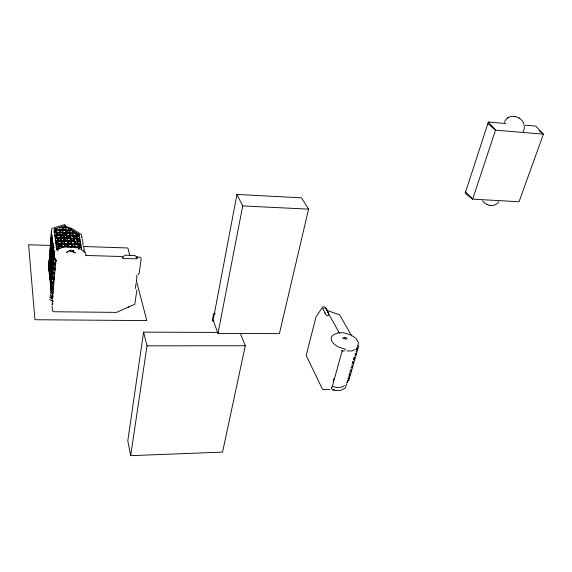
<?xml version="1.0" encoding="UTF-8"?>
<svg xmlns="http://www.w3.org/2000/svg" width="572" height="572" viewBox="0 0 572 572"><rect width="100%" height="100%" fill="white"/><g stroke="black" fill="none" stroke-linecap="round" stroke-linejoin="round"><path stroke-width="0.86" d="M49.828 261.611L49.65 256.807L49.271 261.497L49.464 263.127L49.75 261.597L50.021 263.256L50.2 256.892L49.914 258.437M51.022 289.532L51.394 285.407L51.602 287.165M51.401 283.819L51.266 279.644L51.08 286.136M51.702 273.359L51.401 274.896L51.594 268.404L51.988 275.103L52.288 273.559M51.852 278.299L51.923 275.847M51.93 278.328L52.002 275.883M52.367 273.588L52.359 271.099M53.539 250.893L53.232 252.517L52.824 245.917L52.524 247.54M52.445 278.535L52.495 276.891M52.746 267.968L52.631 262.97L52.445 269.534M52.524 278.571L52.574 276.919M52.831 267.989L52.903 265.515M52.881 273.766L52.953 271.292M53.067 277.949L53.11 276.29M53.346 268.132L53.396 266.473M53.146 277.978L53.196 276.326M53.432 268.154L53.475 266.495M53.482 273.974L53.532 272.308M53.568 274.002L53.618 272.336M53.954 268.304L54.004 266.631M79.322 245.202L79.372 243.55M86.179 255.884L85.771 255.47M325.325 307.8C326.791 307.35 331.152 318.668 326.247 315.129L322.772 308.773L324.031 308.344M51.301 231.46L51.959 228.435L65.001 224.546M48.834 264.693L48.577 267.896L48.77 266.859M50.129 248.427L49.871 251.694L50.064 250.615M54.333 229.801L54.147 232.039L55.927 231.596L56.113 229.365L55.992 228.457L54.218 228.986L54.333 229.801L56.113 229.365M57.536 234.956L59.581 234.441L59.545 230.63L56.599 229.744L54.397 230.287L54.211 232.525L56.421 231.975L58.623 232.647M54.941 236.779L54.712 232.647L56.649 233.233L56.678 237.073L55.477 237.373M55.87 229.951L55.992 228.457M57.407 238.774L57.221 241.034L55.269 240.44L55.455 238.181L57.407 238.774L57.629 240.39L57.443 242.657L55.627 243.129M56.421 231.975L56.599 229.744M55.756 242.878L55.884 241.363L58.129 240.783L61.133 241.691L61.175 245.602L59.088 246.146M56.464 235.478L56.649 233.233M56.807 231.631L56.828 228.207L59.881 227.291L62.412 228.056L62.641 229.608L62.448 231.839L60.417 232.346M52.531 288.381L52.574 285.979L52.266 287.502M52.931 283.605L53.067 281.989M53.396 277.985L53.532 276.355M53.732 273.967L53.868 272.322M55.498 269.133L54.133 269.105L54.276 267.453M56.085 245.338L56.213 243.822L58.187 244.423L58.222 248.355L56.428 249.156L59.123 248.384L59.088 244.451L61.876 243.722L64.893 244.644L65.136 246.289L62.348 247.025L59.316 246.103M51.93 298.012L52.052 296.539L51.244 296.532A1.351 0.722 3.8 0 0 50.021 296.997A1.351 0.722 3.8 0 0 50.565 297.812A17.26 9.274 3.3 0 1 52.288 298.605L52.331 294.809M53.032 284.792L53.217 282.547L52.402 282.532A1.366 0.708 4.1 0 0 51.165 282.99A1.366 0.708 4.1 0 0 51.723 283.791A17.417 9.138 3.6 0 1 53.461 284.584L53.503 280.766M54.211 270.592L54.404 268.304L54.655 270.313A17.575 8.995 3.9 0 0 52.896 269.519A1.38 0.694 4.4 0 1 52.338 268.726A1.38 0.694 4.4 0 1 53.582 268.282L55.405 268.361M54.948 238.023L57.171 237.459L57.357 235.206L60.332 236.107L60.56 237.709L57.801 238.41L55.384 237.68L55.134 235.771L57.357 235.206M56.385 248.841L56.213 243.822M52.681 293.958L52.438 291.906L51.623 291.892A1.358 0.715 3.9 0 0 50.4 292.356A1.358 0.715 3.9 0 0 50.951 293.164A17.31 9.231 3.4 0 1 52.681 293.958L52.881 291.52A17.339 9.202 3.4 0 0 51.151 290.733A1.358 0.715 4 0 1 51.194 289.532M53.067 289.289L52.824 287.244L52.009 287.23A1.366 0.715 4 0 0 50.786 287.687A1.366 0.715 4 0 0 51.337 288.495A17.36 9.181 3.5 0 1 53.067 289.289L53.275 286.837A17.389 9.159 3.5 0 0 51.537 286.043A1.366 0.708 4 0 1 51.244 284.992M53.854 279.858L53.611 277.828L52.788 277.813A1.373 0.708 4.2 0 0 51.559 278.264A1.373 0.708 4.2 0 0 52.109 279.065A17.467 9.088 3.7 0 1 53.854 279.858L54.061 277.377A17.496 9.066 3.7 0 0 52.317 276.583A1.373 0.701 4.2 0 1 52.352 275.404M54.254 275.096L54.004 273.08L53.182 273.066A1.373 0.701 4.3 0 0 51.945 273.509A1.373 0.701 4.3 0 0 52.502 274.31A17.517 9.038 3.8 0 1 54.254 275.096L54.462 272.601A17.546 9.016 3.8 0 0 52.71 271.814A1.38 0.701 4.3 0 1 52.409 270.77M54.655 270.313L54.862 267.796A17.603 8.966 3.9 0 0 53.103 267.01A1.38 0.694 4.4 0 1 52.96 265.901M55.055 265.494L54.805 263.499L53.975 263.477A1.38 0.694 4.5 0 0 52.731 263.914A1.38 0.694 4.5 0 0 53.296 264.707A17.625 8.945 4 0 1 55.055 265.494L55.269 262.97A17.653 8.916 4 0 0 53.503 262.183A1.387 0.694 4.5 0 1 53.539 261.018M56.456 249.356L56.649 247.068L58.916 246.475L61.955 247.397M57.615 240.676L57.801 238.41M56.442 243.436L57.944 243.05L58.129 240.783M58.172 240.311L58.301 238.803L61.061 238.095L64.05 239.003L64.093 242.878L62.019 243.422M58.187 244.423L57.994 246.696L56.02 246.096M58.401 241.935L58.301 238.803M59.359 232.868L59.545 230.63M58.28 229.944L59.695 229.522L59.881 227.291M58.916 246.475L58.723 248.756L57.214 249.156M58.959 245.967L59.088 244.451M58.022 235.342L60.074 234.82L60.267 232.582L63.22 233.476L63.263 237.301L60.532 238.002M60.139 238.36L60.332 236.107M63.456 235.056L60.725 235.75L60.367 239.961L58.301 240.497M58.802 240.883L60.868 240.354L61.218 236.136L63.957 235.442L66.924 236.343L66.974 240.19L64.922 240.719M61.133 241.691L60.939 243.965L57.944 243.05M61.254 239.997L61.218 236.136M62.412 228.056L62.219 230.28L59.695 229.522M59.588 246.546L61.676 245.996L61.876 243.722M61.583 232.561L62.941 232.218L63.134 229.987L66.073 230.873L66.316 232.439L63.606 233.126L60.653 232.232L60.425 230.659L63.134 229.987M63.027 235.714L63.22 233.476M61.197 234.692L63.413 235.364L63.606 233.126M61.704 238.217L63.757 237.687L64.1 233.505L66.81 232.818L69.763 233.712L69.82 237.537L67.782 238.059M64.972 227.213L65.101 225.733L60.646 227.07L62.791 227.713L65.48 227.048L65.101 225.733M63.849 241.255L64.05 239.003M64.143 237.337L64.1 233.505M65.165 227.334L65.294 225.854M65.48 227.048L65.287 229.272L63.27 229.772M63.757 230.151L65.773 229.644L65.966 227.427L68.769 228.271M61.833 243.994L64.593 243.272L64.793 241.012L67.789 241.92L68.047 243.55L65.279 244.273L62.269 243.357L62.026 241.727L64.793 241.012M64.693 246.911L64.893 244.644M66.073 230.873L65.873 233.104L62.941 232.218M65.279 244.273L65.079 246.546L67.839 245.817L68.175 241.556L70.921 240.848L70.656 239.232L67.675 238.331L64.936 239.032L65.179 240.648L68.175 241.556M69.098 229.558L66.452 230.53L66.116 234.677L63.413 235.364M65.258 235.399L66.609 235.056L66.81 232.818M66.817 232.396L66.945 230.909L69.634 230.23L72.572 231.117L72.63 234.913L70.613 235.428M65.587 246.94L65.787 244.673L68.554 243.944L71.564 244.859L71.829 246.511L69.069 247.24L66.037 246.317L65.787 244.673M66.995 234.706L66.945 230.909M66.724 238.588L66.924 236.343M65.422 241.112L67.467 240.576L67.675 238.331M67.589 244.18L67.789 241.92M69.141 229.851L68.94 232.082L66.924 232.589M67.417 232.968L69.434 232.461L69.634 230.23M66.273 246.761L68.347 246.21L68.683 241.949L71.421 241.234L74.417 242.142L74.474 246.031L71.743 246.761L70.234 246.303M69.763 233.712L69.562 235.95L66.609 235.056M68.733 245.846L68.683 241.949M68.962 238.267L70.313 237.923L70.52 235.678L73.488 236.572L73.752 238.174L71.035 238.874L68.054 237.973L67.803 236.372L70.52 235.678M70.985 230.966L71.121 229.486L73.116 230.73L72.98 232.211M70.52 240.733L70.656 239.232M71.035 238.874L70.706 243.1L67.975 243.815M71.4 240.762L71.543 239.26L74.253 238.56L77.234 239.461L77.299 243.322L75.261 243.858M69.162 244.029L71.214 243.493L71.421 241.234M72.365 233.34L72.572 231.117M71.593 243.129L71.543 239.26M71.564 244.859L71.357 247.125L68.347 246.21M71.743 246.761L71.95 244.494L74.689 243.772M70.435 235.979L73.123 235.292L73.33 233.061L76.283 233.948L76.555 235.528L73.867 236.222L70.899 235.328L70.642 233.748L73.33 233.061M73.481 233.312L73.688 231.088L73.709 232.711L77.413 233.405L77.199 235.635L76.441 235.836M72.244 247.154L72.458 244.887L75.197 244.165L78.214 245.081L78.278 248.992M70.313 237.923L73.28 238.817L73.488 236.572M73.867 236.222L73.545 240.419L70.828 241.127L68.597 240.447M74.224 238.102L74.367 236.608L77.056 235.914L79.451 236.636L79.572 240.776L77.992 241.191M72.687 241.155L74.045 240.805L74.253 238.56M73.252 252.159L73.395 250.636L73.666 252.316M74.424 240.447L74.367 236.608M74.274 243.651L74.417 242.142M73.616 246.789L74.982 246.425L75.197 244.165M76.069 236.186L76.283 233.948M523.123 131.66L524.174 129.1L524.395 126.612M76.655 233.605L76.341 237.766L74.324 238.288M76.941 236.215L77.156 233.984L77.992 233.769L79.058 234.434L79.365 236.143L77.427 235.564L77.156 233.984M74.825 238.674L76.841 238.152L77.056 235.914M77.213 237.795L77.427 235.564M77.234 239.461L77.02 241.706L74.045 240.805M77.778 236L77.992 233.769M75.769 244.251L77.806 243.708L78.021 241.463L80.445 242.192L80.566 246.389L79.1 246.775M78.843 236.665L79.058 234.434M78.214 245.081L77.992 247.34L74.982 246.425M78.371 246.975L78.586 244.716L80.788 244.13M76.841 238.152L79.236 238.874L79.451 236.636M78.95 246.618L79.1 245.109L80.881 244.637L81.138 249.614M78.786 249.385L79.007 247.118L81.453 247.862L81.803 249.842M77.899 241.734L79.658 241.27L79.88 239.032L78.114 239.489L78.4 241.098L80.352 241.691L80.13 243.944L78.178 243.35M79.165 249.02L79.1 245.109M80.445 242.192L80.223 244.444L77.806 243.708M79.472 247.211L80.652 246.889L80.881 244.637M81.231 250.128L81.453 247.862M135.357 288.46L136.022 283.598M136.365 281.067L137.03 276.162L136.15 275.475M136.894 290.018L134.799 304.268L116.531 312.376L53.453 311.747L52.631 311.025L52.045 305.863M139.225 273.001L141.205 258.358L139.718 257.085L136.508 256.95M218.554 332.418L143.579 332.146L127.799 440.833L130.681 455.677L222.551 452.102L245.281 345.731L240.311 333.319M130.681 455.677L147.018 345.845L143.579 332.146M50.915 253.031L51.208 251.451L51.022 257.879L50.643 251.401L49.9 257.693L50.086 251.351L50.458 257.786L50.751 256.227M52.352 250.793L52.052 252.402L52.238 245.903L52.638 252.459L52.946 250.843M53.117 247.569L53.368 246.246L53.839 252.574L53.682 248.734M49.6 269.426L49.886 267.91L49.707 274.274L49.335 267.753L49.206 273.788L49.435 272.579M50.601 264.135L50.894 262.591L50.708 269.019L50.322 262.462L50.143 268.847L50.429 267.317M52.96 251.608L52.774 258.172L52.96 251.608L54.912 251.701M52.202 258.837L52.502 257.243L52.903 263.921L53.21 262.333M236.944 194.437L213.134 320.213L217.982 333.447L279.401 333.64L308.58 209.137L301.501 197.84L236.944 194.437L242.728 205.927L217.982 333.447M52.023 262.076L51.73 263.649L51.337 257.064L51.151 263.513L51.916 257.157L52.309 263.785L52.617 262.205M52.788 258.937L53.096 257.336L53.503 264.057L53.818 262.455M50.279 275.239L50.572 273.723L50.386 280.144L50.007 273.523L49.878 279.615L51.623 279.658M53.389 259.044L53.696 257.429L53.911 259.13M49.878 279.615L50.114 278.407M51.873 270.127L52.174 268.568L52.381 270.284M53.997 259.145L54.311 257.522L54.526 259.238M51.723 274.124L51.53 280.637L51.83 279.115M54.433 262.591L54.118 264.2L53.897 262.476M51.68 287.201L51.98 285.693L52.188 287.459M51.509 290.426L51.266 291.634L51.101 290.233M51.33 292.178L51.523 291.205M52.095 290.748L51.787 292.249L51.587 290.469M333.197 381.231L333.898 378.707M358 344.737L358.472 342.721L356.034 338.467L350.736 334.863L344.044 332.818L337.494 332.818M352.388 362.055L353.131 363.413L353.732 361.34A15.008 8.265 17.5 0 1 354.626 360.575A1.187 0.651 16.8 0 0 354.547 359.781A1.187 0.651 16.8 0 0 353.253 359.302M353.525 358.086L354.275 359.445L354.876 357.357A15.051 8.23 17.4 0 1 355.77 356.592A1.194 0.651 16.7 0 0 354.962 355.412M347.747 380.323L346.932 382.868A14.815 8.437 17.8 0 1 348.97 380.158A1.173 0.665 17 0 0 348.899 379.343A1.173 0.665 17 0 0 347.626 378.871M346.718 383.898L345.374 387.945L340.769 390.354L334.262 390.483L332.06 389.789M357.407 346.796L356.613 349.242A15.151 8.137 17.3 0 1 358.644 346.646A1.201 0.643 16.6 0 0 358.565 345.86A1.201 0.643 16.6 0 0 357.257 345.388M505.905 123.538L488.374 122.022L465.143 193.243L472.636 199.149L519.047 201.737L543.4 134.163L535.714 126.105L523.444 125.046M504.354 122.336L505.648 119.877L507.586 118.025M498.727 201.73C496.396 205.613 491.012 206.471 487.129 204.561M137.988 274.846L139.075 273.352M122.158 257.357L122.315 258.151L123.28 258.465L136.343 258.851C138.975 258.916 135.714 255.612 134.52 255.484L125.189 255.212L122.201 257.321L123.173 257.121M334.606 389.382L333.09 389.418M129.737 306.342L127.992 307.414M507.822 117.868C513.034 114.429 520.627 117.074 523.28 122.53M507.45 118.118L507.957 117.775M70.07 250.293L66.552 252.281L68.175 251.673M324.86 312.905L325.168 313.463M344.63 385.599C341.305 388.073 336.636 387.873 332.904 386.515M79.73 235.099L78.95 235.428A0.815 0.386 5.7 0 0 78.679 235.735M355.033 349.471L351.944 350.929L347.032 350.943M341.77 350.686L342.249 350.65L331.667 388.638L331.488 387.38M61.626 247.497L63.299 246.961M56.499 243.858L58.187 243.329L59.245 244.051M344.766 337.63L342.778 338.252L343.343 338.123M56.957 238.388L58.651 237.866M56.564 233.133L58.265 232.618M78.493 246.725L75.754 247.454L72.73 246.539L72.458 244.887M76.262 247.855L79.007 247.118M70.27 247.454L72.344 246.904L75.368 247.826M62.856 247.426L65.644 246.689L67.918 247.383M59.059 248.706L61.268 248.126M56.578 246.553L58.416 246.074M77.513 241.069L74.796 241.784L71.8 240.876M78.021 241.463L75.304 242.17L75.583 243.801L78.586 244.716M61.368 243.329L58.587 244.058L56.142 243.315L55.884 241.363M79.787 238.538L77.613 239.103L74.632 238.202M64.293 240.619L61.526 241.334L58.523 240.419M57.629 240.39L55.813 240.855L55.455 238.181M67.174 237.938L64.436 238.646L61.447 237.737M70.02 235.292L67.31 235.986L64.336 235.092M72.837 232.682L70.141 233.362L67.196 232.475M55.062 235.271L56.864 234.82M73.116 230.73L69.984 229.708L69.777 231.932A1.623 0.765 5.5 0 0 69.999 231.932M59.774 232.196L57.036 232.883L54.647 232.16L54.397 230.287M60.267 232.582L57.529 233.269L57.751 234.849L60.725 235.75M62.641 229.608L59.931 230.28L56.993 229.393M65.966 227.427L63.277 228.092L63.513 229.644L66.452 230.53M329.98 389.639L322.572 389.375L306.184 355.512L316.03 316.824L322.801 306.907C324.674 305.655 326.569 309.116 326.762 310.346M342.035 350.958L344.537 350.951M147.018 345.845L245.281 345.731M214.021 320.871L212.255 320.856L213.606 313.692L215.379 313.706M53.189 296.675L51.845 296.653L51.73 295.681M54.075 269.862L55.434 269.898M55.984 263.413L54.447 263.377L54.547 264.15M85.9 255.462L121.672 256.513M53.039 247.562L54.376 247.605M53.024 250.851L54.361 250.893M50.758 245.467L28.6 244.744L34.935 319.734L146.797 320.577L136.422 280.809M67.589 246.01L69.362 246.067M83.541 246.525L127.849 247.962L129.88 255.741M242.728 205.927L308.58 209.137M135.979 257.5L137.201 257.872M515.165 116.516L514.736 116.445M489.274 205.291L489.689 205.377M65.773 229.644L67.868 230.28M69.434 232.461L71.636 233.126M73.123 235.292L75.332 235.957M60.074 234.82L62.291 235.492M64.886 237.559L66.366 238.009M54.526 234.899L55.82 235.285M63.757 237.687L65.98 238.367M57.171 237.459L59.395 238.131M67.467 240.576L69.705 241.255M60.868 240.354L63.106 241.034M71.214 243.493L74.203 244.401M68.94 243.579L71.95 244.494M79.386 246.754L81.36 247.354M64.593 243.272L66.838 243.951M61.676 245.996L63.606 246.582M58.559 249.564L56.914 249.063L56.649 247.068M58.315 249.985L56.986 249.578L57.171 250.979M326.533 310.238L339.611 314.815L351.658 335.871M73.28 238.831L72.201 238.452A0.822 0.393 5.5 0 1 71.865 237.923M79.172 240.883L79.615 241.034M61.175 245.602L63.199 246.275A0.844 0.408 5 0 1 63.542 246.825M487.144 204.569L484.641 203.017L482.575 200.843M74.381 252.359L75.354 252.938L72.537 250.579M71.471 228.207L81.245 234.298L82.061 237.695M73.688 231.088L77.413 233.405M75.711 234.706L77.199 235.635M64.743 238.131L65.365 238.531A0.801 0.386 5.2 0 1 65.558 238.824M518.976 117.968L519.49 118.29M61.14 234.684L62.205 235.399M60.546 235.056L61.612 235.778M60.117 235.092L61.183 235.814M62.891 237.53L63.957 238.252A2.345 1.566 -53.9 0 0 63.542 238.817M60.074 240.533L61.669 241.62M59.652 240.569L61.247 241.656L60.182 239.682M82.411 250.572L85.585 253.038L85.993 254.769M539.289 130.888L543.4 134.163L495.531 130.173L487.866 123.566M56.614 261.046L55.384 260.053L55.205 258.666L54.376 258.644A1.387 0.686 4.5 0 0 53.132 259.073A1.387 0.686 4.5 0 0 53.696 259.86A17.675 8.887 4 0 1 56.306 261.097M52.031 300.193L53.225 301.215M465.608 191.82L472.636 199.149L495.531 130.173L488.374 122.022M65.351 238.238L65.566 238.76M327.599 311.847L339.403 333.154M56.621 237.745L57.343 239.075M61.004 234.849L61.719 236.179M523.416 122.794L523.745 123.552M356.113 349.606L356.049 349.485A1.194 0.643 16.7 0 1 357.4 349.892A1.194 0.643 16.7 0 1 357.479 350.679A15.108 8.172 17.3 0 0 356.585 351.437L357.193 349.328A15.129 8.151 17.3 0 1 358.086 348.577A1.201 0.643 16.6 0 0 357.457 347.461M345.731 349.778L344.723 348.949L338.874 347.14A14.014 7.5 16.1 0 1 331.224 339.21A14.014 7.5 16.1 0 1 337.187 333.469M82.325 239.139L83.126 243.529M83.662 246.489L84.213 249.485M84.492 250.994L84.763 252.517M81.539 237.337L81.653 237.959M82.754 244.008L82.997 245.359M83.784 249.678L84.034 251.051M79.88 239.032L80.352 241.691M79.143 238.36L79.236 238.874M79.351 239.504L79.658 241.27M80.337 245.088L80.566 246.389M51.523 231.925L51.666 235.6L51.466 234.027M54.869 257.936L54.983 258.873M54.512 262.605L54.612 263.377M51.158 241.927L50.958 240.333L50.779 246.725L51.53 240.311L51.344 246.746L51.144 245.131M54.04 268.325L54.133 269.105M53.217 282.547L53.461 284.584M52.174 290.79L52.266 291.591M52.109 291.534L52.202 292.328M52.052 296.539L52.288 298.605M50.629 294.251A1.358 0.715 3.9 0 0 50.765 295.388A17.289 9.252 3.3 0 1 52.495 296.182M51.787 280.201A1.366 0.708 4.1 0 0 51.923 281.324A17.439 9.109 3.6 0 1 53.668 282.118M50.093 298.956A1.351 0.722 3.8 0 0 50.386 300.021A17.232 9.295 3.2 0 1 52.924 301.272M56.371 260.324A0.872 0.729 -6 0 1 55.856 259.624L52.081 304.669A0.851 0.686 -7.2 0 1 52.981 303.989M348.741 374.996A1.173 0.665 17 0 1 350.021 375.475A1.173 0.665 17 0 1 350.085 376.283A14.851 8.408 17.7 0 0 349.199 377.062L348.613 379.093A14.829 8.423 17.7 0 1 349.499 378.307A1.173 0.665 17 0 0 349.435 377.499A1.173 0.665 17 0 0 348.162 377.019M349.864 371.106A1.18 0.658 16.9 0 1 351.144 371.578A1.18 0.658 16.9 0 1 351.215 372.386A14.893 8.373 17.6 0 0 350.321 373.166L349.735 375.203A14.872 8.387 17.7 0 1 350.622 374.424A1.18 0.665 17 0 0 350.557 373.616A1.18 0.665 17 0 0 349.277 373.137M350.986 367.188A1.18 0.658 16.9 0 1 352.273 367.667A1.18 0.658 16.9 0 1 352.345 368.468A14.929 8.337 17.6 0 0 351.451 369.247L350.858 371.292A14.908 8.358 17.6 0 1 351.751 370.52A1.18 0.658 16.9 0 0 351.737 369.769A1.18 0.658 16.9 0 0 350.579 369.247M352.116 363.256A1.187 0.658 16.8 0 1 353.41 363.735A1.187 0.658 16.8 0 1 353.482 364.528A14.972 8.301 17.5 0 0 352.588 365.301L351.995 367.367A14.951 8.323 17.6 0 1 352.888 366.588A1.187 0.658 16.9 0 0 352.81 365.787A1.187 0.658 16.9 0 0 351.53 365.315M356.113 351.415A1.194 0.643 16.7 0 1 356.928 352.595A15.087 8.194 17.4 0 0 356.034 353.353L355.426 355.448A15.072 8.208 17.4 0 1 356.32 354.69A1.194 0.651 16.7 0 0 356.249 353.896A1.194 0.651 16.7 0 0 354.947 353.417M353.131 363.413A14.986 8.287 17.5 0 1 354.025 362.641A1.187 0.651 16.8 0 0 353.954 361.847A1.187 0.651 16.8 0 0 352.659 361.368M354.275 359.445A15.029 8.251 17.4 0 1 355.169 358.68A1.187 0.651 16.8 0 0 355.155 357.936A1.187 0.651 16.8 0 0 353.982 357.414M48.935 263.735L49.035 268.518L49.213 262.219L48.935 263.735M48.977 269.24L48.92 271.3L48.784 267.596L48.977 269.24M49.264 259.309L49.006 262.527L49.264 259.309M49.692 253.882L49.435 257.128L49.692 253.882M49.485 263.871L49.585 268.683L49.764 262.341L49.485 263.871M50.229 247.447L50.336 252.231L50.522 245.86L50.229 247.447M49.642 274.996L49.585 277.077L49.449 273.323L49.642 274.996M50.565 242.928L50.307 246.217L50.565 242.928M51.008 237.394L50.744 240.705L51.008 237.394M50.157 269.598L50.264 274.481L51.015 268.239L50.829 274.682L50.45 268.075L50.157 269.598M50.479 258.537L50.579 263.385L50.765 256.978L50.479 258.537M50.794 247.469L50.901 252.288L51.087 245.874L50.794 247.469M51.108 236.393L51.223 241.184L51.401 234.77L51.108 236.393M51.451 231.824L51.187 235.156L51.451 231.824M50.329 280.873L50.264 282.976L50.129 279.165L50.329 280.873M50.4 280.909L50.565 285.564L50.694 279.408L50.4 280.909M51.366 247.49L51.473 252.345L51.659 245.888L51.366 247.49M51.68 236.343L51.795 241.162L51.923 235.028L51.68 236.343M50.844 275.447L50.958 280.394L51.144 273.924L50.844 275.447M51.165 264.271L51.28 269.183L51.466 262.712L51.165 264.271M51.487 253.096L51.602 257.979L51.787 251.501L51.487 253.096M51.809 241.913L51.923 246.761L52.109 240.29L51.809 241.913M52.231 237.416L52.374 241.148L52.231 237.416M51.022 286.872L50.958 288.989L50.822 285.128L51.022 286.872M51.745 264.414L51.859 269.362L52.045 262.841L51.745 264.414M52.066 253.16L52.181 258.072L52.367 251.558L52.066 253.16M52.395 241.899L52.51 246.782L52.638 240.576L52.395 241.899M52.953 243.021L53.096 246.804L52.953 243.021M53.253 253.282L53.368 258.272L53.561 251.659L53.253 253.282M53.854 253.353L53.975 258.372L54.104 252.03L53.854 253.353M54.433 254.576L54.59 258.472L54.433 254.576M68.125 227.62L66.345 227.084L66.245 226.448L68.125 227.62M68.804 229.451A1.63 0.765 5.5 0 0 71.428 229.172A1.63 0.765 5.5 0 0 69.241 228.171A1.63 0.765 5.5 0 0 68.804 229.451M69.312 228.707A0.98 0.458 5.5 0 0 70.849 228.493A0.98 0.458 5.5 0 0 69.469 227.921A0.98 0.458 5.5 0 0 69.312 228.707M70.277 251.423A1.552 0.758 5.3 0 0 72.751 251.087A1.552 0.758 5.3 0 0 70.628 250.136A1.552 0.758 5.3 0 0 70.277 251.423M344.709 338.71A1.358 0.722 16 0 0 346.911 338.803A1.358 0.722 16 0 0 345.281 337.58A1.358 0.722 16 0 0 344.709 338.71"/></g></svg>
